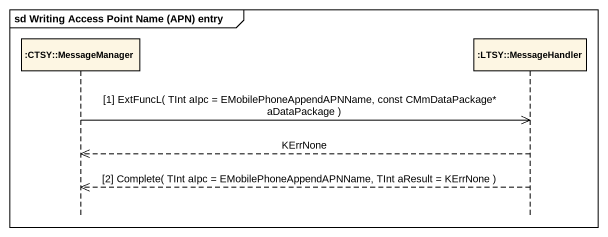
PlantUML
@startuml
mainframe sd Writing Access Point Name (APN) entry
hide footbox
participant ":CTSY::MessageManager" as CTSY_MessageManager
participant ":LTSY::MessageHandler" as LTSY_MessageHandler

CTSY_MessageManager ->> LTSY_MessageHandler : [1] ExtFuncL( TInt aIpc = EMobilePhoneAppendAPNName, const CMmDataPackage* aDataPackage )
LTSY_MessageHandler -->> CTSY_MessageManager : KErrNone
LTSY_MessageHandler -->> CTSY_MessageManager : [2] Complete( TInt aIpc = EMobilePhoneAppendAPNName, TInt aResult = KErrNone )
@enduml
